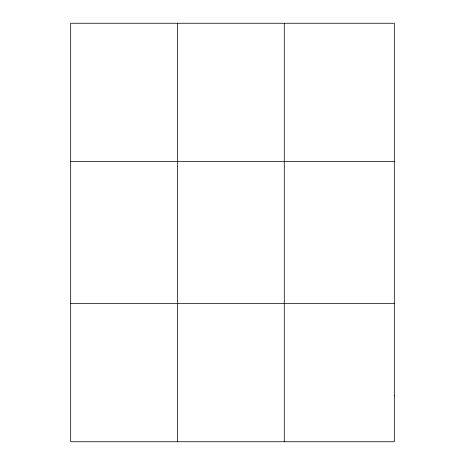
<?xml version="1.0" encoding="UTF-8"?>
<svg xmlns="http://www.w3.org/2000/svg" width="465" height="465" viewBox="0 0 465 465"><rect width="100%" height="100%" fill="white"/><g stroke="black" fill="none" stroke-linecap="round" stroke-linejoin="round"><path stroke-width="0.7" d="M177.485 441.75L177.485 23.25M284.278 441.75L284.278 23.25M70.686 161.355L394.314 161.355M70.686 303.645L394.314 303.645M394.314 395.715L394.314 441.75L70.686 441.75L70.686 23.25L394.314 23.25L394.314 395.715"/></g></svg>
